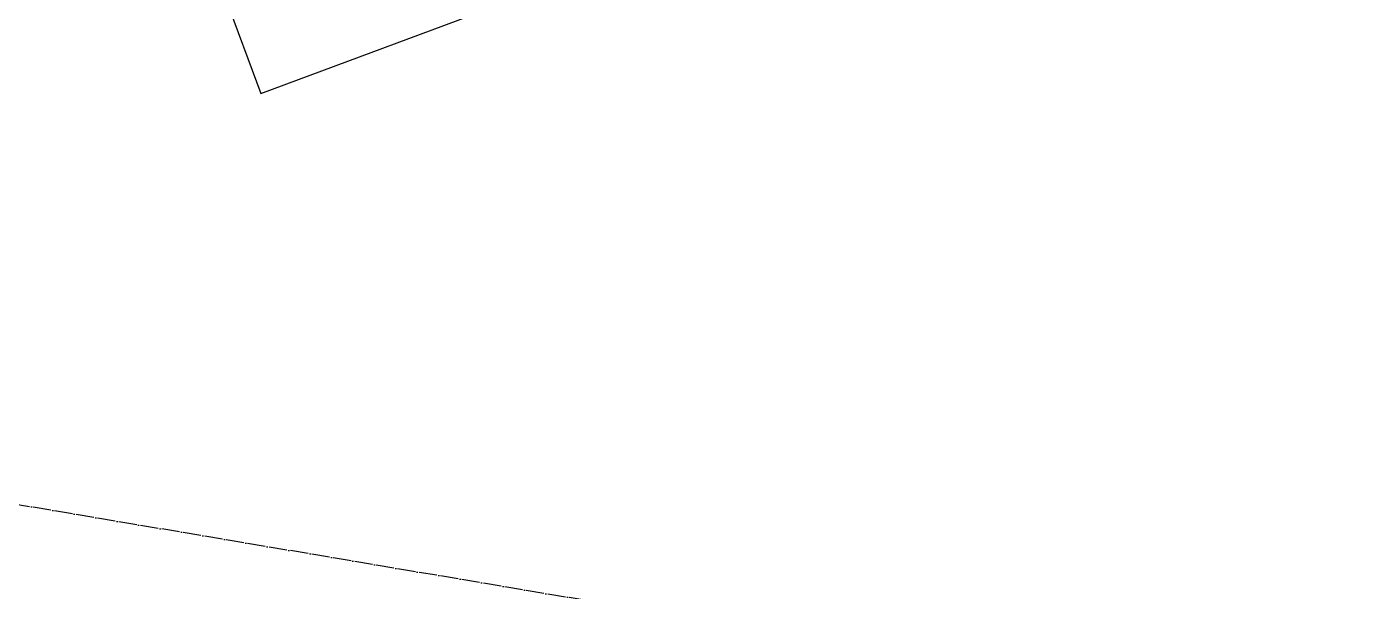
# Model space of a CAD drawing. Extents: x 12199666 to 24617114, y 1197707 to 2548648.
# Drawn here: x 12312244 to 12313725, y 1285879 to 1286509 of the extents above; entities that cross this region are included whole.
import ezdxf

# ---------------------------------------------------------------- set-up
doc = ezdxf.new("R2010")
doc.units = 0
doc.header["$LTSCALE"] = 10
doc.header["$MEASUREMENT"] = 0
doc.linetypes.add('TX-GRID-T1$0$TX-GRID-T1$0$DOTE', pattern=[2.42, 2, -0.2, 0.02, -0.2])
doc.layers.add('TX-GRID-T1$0$TX-GRID-T1$0$DOTE', color=1, linetype='Continuous')
doc.layers.add('TX-PLAN-T1-F11$0$F-concrete', color=7, linetype='Continuous')
doc.layers.add('TX-PLAN-T1-F11$0$_EDO-ALUMINIUM-SECTION', color=90, linetype='Continuous', lineweight=30)

# ---------------------------------------------------------------- blocks, each defined once
blk = doc.blocks.new('TX-GRID-T1')
at = {"layer": 'TX-GRID-T1$0$TX-GRID-T1$0$DOTE', "linetype": 'TX-GRID-T1$0$TX-GRID-T1$0$DOTE'}
blk.add_line((12333509.4, 1282386.8), (12291601.6, 1289457.2), dxfattribs=at)
blk = doc.blocks.new('*U193')
at = {"layer": 'TX-PLAN-T1-F11$0$F-concrete'}
blk.add_line((1584.7, 453.1), (460, -196.6), dxfattribs=at)
blk.add_line((1584.7, 453.1), (460, -196.6), dxfattribs=at)
blk = doc.blocks.new('TX-PLAN-T1-F11$0$TY001')
at = {"layer": 'TX-PLAN-T1-F11$0$F-concrete'}
blk.add_line((460, -196.6), (84.7, 453.1), dxfattribs=at)
blk = doc.blocks.new('TX-PLAN-T1-F11$0$A$C21521A5F')
at = {"rotation": 90}
for name, p in [('TX-PLAN-T1-F11$0$TY001', (388.7, 9260.2, 0)), ('*U193', (388.7, 7760.2, 0))]:
    blk.add_blockref(name, p, dxfattribs=at)
blk = doc.blocks.new('TX-PLAN-T1-F11$0$标准层幕墙0118')
at = {"color": 3, "rotation": 90}
blk.add_blockref('TX-PLAN-T1-F11$0$A$C21521A5F', (22760.2, 37461.3, 0), dxfattribs=at)
blk = doc.blocks.new('TX-PLAN-T1-F11')
at = {"layer": 'TX-PLAN-T1-F11$0$_EDO-ALUMINIUM-SECTION', "rotation": 350.4236156863823}
blk.add_blockref('TX-PLAN-T1-F11$0$标准层幕墙0118', (12293055.5, 1251790.4), dxfattribs=at)

msp = doc.modelspace()

# ---------------------------------------------------------------- block references
for name in ['TX-PLAN-T1-F11', 'TX-GRID-T1']:
    msp.add_blockref(name, (0, 0))

doc.saveas('drawing.dxf')
